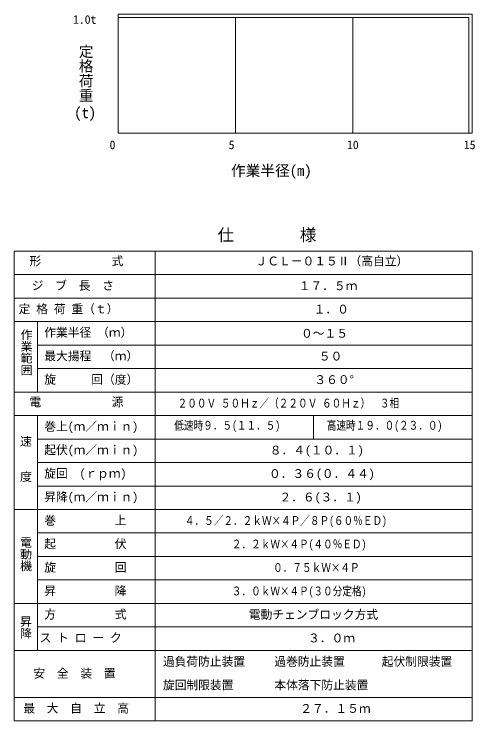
# Model space of a CAD drawing. Units: millimetres, scale not verified. Extents: x -17582 to 17444, y -25751 to 25749.
# Drawn here: x 1753 to 17444, y -24551 to -477 of the extents above; entities that cross this region are included whole.
import ezdxf
from ezdxf.enums import TextEntityAlignment as Align

# ---------------------------------------------------------------- set-up
doc = ezdxf.new("R2010")
doc.units = ezdxf.units.MM
doc.header["$LTSCALE"] = 60
doc.layers.add('0-3_05 寸法', color=7, linetype='Continuous', lineweight=18)
doc.styles.add('@ＭＳ ゴシック', font='')
doc.styles.add('ＭＳ ゴシック', font='')
doc.styles.get('@ＭＳ ゴシック').set_extended_font_data('@MS Gothic')
doc.styles.get('ＭＳ ゴシック').set_extended_font_data('MS Gothic')

msp = doc.modelspace()

# ---------------------------------------------------------------- linework, layer by layer
at = {"layer": '0-3_05 寸法'}
for p, q in [((5292.81, -477.39), (17292.79, -477.39)), ((5292.81, -477.39), (5292.81, -597.39)), ((17232.79, -477.39), (17352.79, -477.39)), ((17352.79, -4537.38), (17352.79, -477.39)), ((5292.81, -497.39), (5292.81, -4537.38)), ((5292.81, -597.39), (17232.79, -597.39)), ((9292.8, -597.39), (9292.8, -4537.38)), ((13292.8, -597.39), (13292.8, -4537.38)), ((17232.79, -4537.38), (17232.79, -597.39)), ((5292.81, -4537.38), (17292.79, -4537.38)), ((17232.79, -4537.38), (17352.79, -4537.38)), ((1752.79, -8550.83), (1752.79, -24550.83)), ((1752.79, -8550.83), (17352.79, -8550.83)), ((6552.79, -8550.83), (6552.79, -24550.83)), ((17352.79, -8550.83), (17352.79, -24550.83)), ((17352.79, -8550.83), (17352.79, -24550.83)), ((1752.79, -9350.83), (17352.79, -9350.83)), ((1752.79, -10150.83), (17352.79, -10150.83)), ((1752.79, -10950.83), (17352.79, -10950.83)), ((2552.79, -10950.83), (2552.79, -13350.83)), ((2552.79, -11750.83), (17352.79, -11750.83)), ((2552.79, -12550.83), (17352.79, -12550.83)), ((1752.79, -13350.83), (17352.79, -13350.83)), ((1752.79, -14150.83), (17352.79, -14150.83)), ((2552.79, -14150.83), (2552.79, -22150.83)), ((11952.79, -14150.83), (11952.79, -14950.83)), ((2552.79, -14950.83), (17352.79, -14950.83)), ((2552.79, -15750.83), (17352.79, -15750.83)), ((2552.79, -16550.83), (17352.79, -16550.83)), ((1752.79, -17350.83), (17352.79, -17350.83)), ((2552.79, -18150.83), (17352.79, -18150.83)), ((2552.79, -18950.83), (17352.79, -18950.83)), ((2552.79, -19750.83), (17352.79, -19750.83)), ((1752.79, -20550.83), (17352.79, -20550.83)), ((2552.79, -21350.83), (17352.79, -21350.83)), ((1752.79, -22150.83), (17352.79, -22150.83)), ((1752.79, -23750.83), (17352.79, -23750.83)), ((1752.79, -24550.83), (17352.79, -24550.83))]:
    msp.add_line(p, q, dxfattribs=at)

# ---------------------------------------------------------------- texts
at = {"layer": '0-3_05 寸法', "style": 'ＭＳ ゴシック'}
for s, height, p in [('1.0t', 293.3, (3756.91, -894.59)), ('(t)', 366.6, (3796.61, -4128.81)), ('0', 293.3, (5002.72, -5163.98)), ('5', 293.3, (9058.62, -5163.98)), ('10', 293.3, (13087.52, -5163.98)), ('15', 293.3, (17068.67, -5163.98)), ('作業半径(m)', 366.6, (9138.74, -6101.67)), ('仕\u3000\u3000\u3000\u3000様', 410.6, (8682.98, -8324.69)), ('形\u3000\u3000\u3000\u3000\u3000\u3000式', 293.3, (2273.61, -9124.69)), ('ＪＣＬ－０１５Ⅱ（高自立）', 293.3, (9974.09, -9124.69)), ('ジ\u3000ブ\u3000長\u3000さ', 293.3, (2352.78, -9956.56)), ('１７．５ｍ', 293.3, (11444.75, -9965.45)), ('定 格 荷 重（ｔ）', 293.3, (1905.23, -10756.56)), ('１．０', 293.3, (11954.54, -10765.45)), ('作業半径 （ｍ）', 293.3, (2779.17, -11556.56)), ('０～１５', 293.3, (11524.45, -11587.61)), ('最大揚程\u3000（ｍ）', 293.3, (2779.17, -12356.56)), ('５０', 293.3, (12130.04, -12365.45)), ('旋\u3000\u3000\u3000回（度）', 293.3, (2779.17, -13156.56)), ('３６０°', 293.3, (11976.71, -13165.45)), ('電\u3000\u3000\u3000\u3000\u3000\u3000源', 293.3, (2273.61, -13924.69)), ('巻上(ｍ／ｍｉｎ)', 293.3, (2779.17, -14756.56)), ('起伏(ｍ／ｍｉｎ)', 293.3, (2779.17, -15556.56)), ('８．４(１０．１)', 293.3, (10458.1, -15565.45)), ('旋回\u3000(ｒｐｍ)', 293.3, (2779.17, -16356.56)), ('０．３６(０．４４)', 293.3, (10431.89, -16365.45)), ('昇降(ｍ／ｍｉｎ)', 293.3, (2779.17, -17156.56)), ('２．６(３．１)', 293.3, (10787.91, -17165.45)), ('巻\u3000\u3000\u3000\u3000\u3000上', 293.3, (2779.17, -17956.56)), ('起\u3000\u3000\u3000\u3000\u3000伏', 293.3, (2779.17, -18756.56)), ('旋\u3000\u3000\u3000\u3000\u3000回', 293.3, (2779.17, -19556.56)), ('昇\u3000\u3000\u3000\u3000\u3000降', 293.3, (2779.17, -20356.56)), ('方\u3000\u3000\u3000\u3000\u3000式', 293.3, (2779.17, -21156.56)), ('電動チェンブロック方式', 293.3, (9745.94, -21165.45)), ('ス ト ロ ー ク', 293.3, (2618.03, -21956.56)), ('３．０ｍ', 293.3, (11763.89, -21965.45)), ('過負荷防止装置', 293.3, (6818.08, -22765.45)), ('過巻防止装置', 293.3, (10614.51, -22765.45)), ('起伏制限装置', 293.3, (14272.26, -22765.45)), ('安\u3000全\u3000装\u3000置', 293.3, (2407.88, -23168.71)), ('旋回制限装置', 293.3, (6821.33, -23565.45)), ('本体落下防止装置', 293.3, (10614.51, -23565.45)), ('最\u3000大\u3000自\u3000立\u3000高', 293.3, (2063.02, -24356.56)), ('２７．１５ｍ', 293.3, (11495.4, -24365.45))]:
    msp.add_text(s, height=height, dxfattribs=at).set_placement(p, align=Align.BOTTOM_LEFT)
at = {"layer": '0-3_05 寸法', "style": '@ＭＳ ゴシック'}
for s, height, p in [('定格荷重', 366.6, (3904.46, -1493.97)), ('作業範囲', 293.3, (1931.86, -11192.53)), ('速\u3000\u3000度', 293.3, (1912.89, -14827.5)), ('電動機', 293.3, (1912.89, -18270.45)), ('昇降', 293.3, (1912.89, -20962.43))]:
    msp.add_text(s, height=height, rotation=270, dxfattribs=at).set_placement(p, align=Align.BOTTOM_LEFT)
at = {"layer": '0-3_05 寸法', "style": 'ＭＳ ゴシック', "width": 0.8}
for s, p in [('２００Ｖ ５０Ｈｚ／（２２０Ｖ ６０Ｈｚ）\u3000３相', (7320.07, -13965.45)), ('低速時９．５(１１．５)', (7206.54, -14721.33)), ('高速時１９．０(２３．０)', (12400.52, -14721.33)), ('４．５／２．２ｋＷ×４Ｐ／８Ｐ(６０％ＥＤ)', (7565.5, -17965.45)), ('２．２ｋＷ×４Ｐ(４０％ＥＤ)', (9166.47, -18765.45)), ('０．７５ｋＷ×４Ｐ', (10571.06, -19565.45)), ('３．０ｋＷ×４Ｐ(３０分定格)', (9166.47, -20365.45))]:
    msp.add_text(s, height=293.3, dxfattribs=at).set_placement(p, align=Align.BOTTOM_LEFT)

doc.saveas('drawing.dxf')
